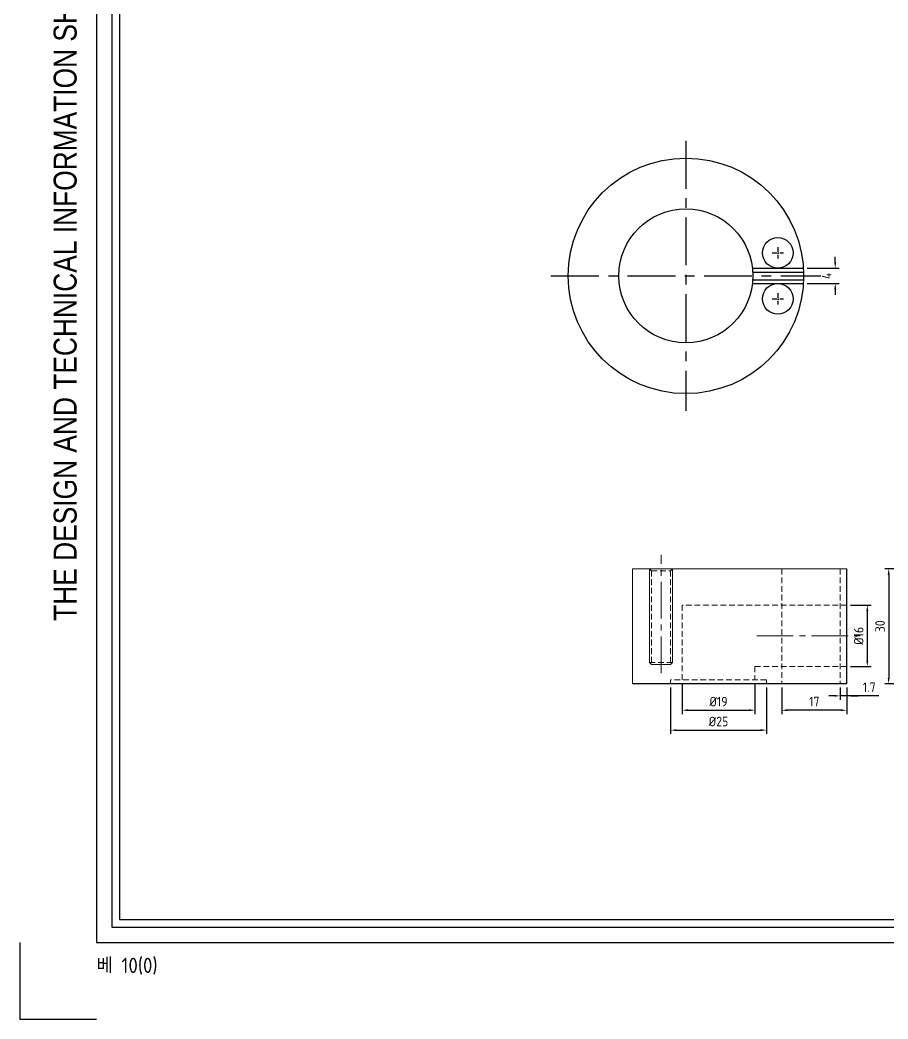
# Model space of a CAD drawing. Header units: inches. Extents: x 0 to 3212, y -602 to 1112.
# Drawn here: x 0 to 226.7, y 0 to 260.8 of the extents above; entities that cross this region are included whole.
import ezdxf

# ---------------------------------------------------------------- set-up
doc = ezdxf.new("R2010")
doc.units = ezdxf.units.IN
for name, pattern in [('CENTER', [2, 1.25, -0.25, 0.25, -0.25]), ('CENTER2', [28.575, 19.05, -3.175, 3.175, -3.175]), ('DASHED', [0.75, 0.5, -0.25])]:
    doc.linetypes.add(name, pattern=pattern)
doc.layers.add('도면', color=3, linetype='Continuous')
doc.layers.add('도면 표제', color=7, linetype='Continuous')
doc.layers.add('도면 한계', color=6, linetype='Continuous', plot=False)
doc.styles.add('ISOCP', font='isocp.shx')
doc.styles.get("Standard").update_dxf_attribs({"font": 'arial.ttf'})
doc.dimstyles.new('ILJINGLOBAL', dxfattribs={"dimtxt": 2.5, "dimasz": 1.5, "dimexe": 1, "dimexo": 1, "dimgap": 1, "dimtad": 1, "dimtoh": 1, "dimzin": 9, "dimdsep": 46, "dimtxsty": 'ISOCP', "dimcen": 0, "dimclrd": 1, "dimclre": 1, "dimclrt": 2, "dimazin": 2, "dimtm": 1e-09, "dimtfac": 1, "dimtofl": 0, "dimtmove": 1, "dimatfit": 3, "dimfxl": 1, "dimtolj": 1, "dimtzin": 0, "dimarcsym": 0})

# ---------------------------------------------------------------- blocks, each defined once
blk = doc.blocks.new('*D132')
at = {"color": 1, "lineweight": -2, "transparency": 16777216}
for p, q in [((270.21, 117.52), (225.82, 117.52)), ((226.82, 116.02), (226.82, 89.02)), ((270.21, 87.52), (225.82, 87.52))]:
    blk.add_line(p, q, dxfattribs=at)
at = {"color": 1, "transparency": 16777216}
for points in [[(226.57, 116.02), (227.07, 116.02), (226.82, 117.52)], [(226.57, 89.02), (227.07, 89.02), (226.82, 87.52)]]:
    blk.add_solid(points, dxfattribs=at)
at = {"layer": 'Defpoints', "color": 0, "transparency": 16777216}
for p in [(271.21, 117.52), (226.82, 87.52), (271.21, 87.52)]:
    blk.add_point(p, dxfattribs=at)
at = {"color": 2, "transparency": 16777216, "insert": (224.57, 102.52), "char_height": 2.5, "attachment_point": 5, "rotation": 90, "style": 'ISOCP'}
blk.add_mtext('\\A1;30', dxfattribs=at)
blk = doc.blocks.new('*D133')
at = {"color": 1, "lineweight": -2, "transparency": 16777216}
for p, q in [((214.19, 86.52), (214.19, 83.35)), ((215.89, 86.52), (215.89, 83.35)), ((212.69, 84.35), (211.19, 84.35)), ((215.89, 84.35), (214.19, 84.35)), ((224.24, 84.35), (215.89, 84.35)), ((217.39, 84.35), (218.89, 84.35))]:
    blk.add_line(p, q, dxfattribs=at)
at = {"color": 1, "transparency": 16777216}
for points in [[(212.69, 84.6), (212.69, 84.1), (214.19, 84.35)], [(217.39, 84.6), (217.39, 84.1), (215.89, 84.35)]]:
    blk.add_solid(points, dxfattribs=at)
at = {"layer": 'Defpoints', "color": 0, "transparency": 16777216}
for p in [(214.19, 87.52), (215.89, 87.52), (214.19, 84.35)]:
    blk.add_point(p, dxfattribs=at)
at = {"color": 2, "transparency": 16777216, "insert": (221.74, 86.6), "char_height": 2.5, "attachment_point": 5, "style": 'ISOCP'}
blk.add_mtext('\\A1;1.7', dxfattribs=at)
blk = doc.blocks.new('*D134')
at = {"color": 1, "lineweight": -2, "transparency": 16777216}
for p, q in [((198.89, 86.52), (198.89, 79.6)), ((215.89, 86.52), (215.89, 79.6)), ((214.39, 80.6), (200.39, 80.6))]:
    blk.add_line(p, q, dxfattribs=at)
at = {"color": 1, "transparency": 16777216}
for points in [[(200.39, 80.85), (200.39, 80.35), (198.89, 80.6)], [(214.39, 80.85), (214.39, 80.35), (215.89, 80.6)]]:
    blk.add_solid(points, dxfattribs=at)
at = {"layer": 'Defpoints', "color": 0, "transparency": 16777216}
for p in [(198.89, 87.52), (215.89, 87.52), (198.89, 80.6)]:
    blk.add_point(p, dxfattribs=at)
at = {"color": 2, "transparency": 16777216, "insert": (207.39, 82.85), "char_height": 2.5, "attachment_point": 5, "style": 'ISOCP'}
blk.add_mtext('\\A1;17', dxfattribs=at)
blk = doc.blocks.new('*D125')
at = {"color": 1, "lineweight": -2, "transparency": 16777216}
for p, q in [((169.89, 86.52), (169.89, 74.4)), ((194.89, 86.52), (194.89, 74.4)), ((171.39, 75.4), (193.39, 75.4))]:
    blk.add_line(p, q, dxfattribs=at)
at = {"color": 1, "transparency": 16777216}
for points in [[(171.39, 75.65), (171.39, 75.15), (169.89, 75.4)], [(193.39, 75.65), (193.39, 75.15), (194.89, 75.4)]]:
    blk.add_solid(points, dxfattribs=at)
at = {"layer": 'Defpoints', "color": 0, "transparency": 16777216}
for p in [(169.89, 87.52), (194.89, 87.52), (194.89, 75.4)]:
    blk.add_point(p, dxfattribs=at)
at = {"color": 2, "transparency": 16777216, "insert": (182.39, 77.65), "char_height": 2.5, "attachment_point": 5, "style": 'ISOCP'}
blk.add_mtext('\\A1;%%c25', dxfattribs=at)
blk = doc.blocks.new('*D135')
at = {"color": 1, "lineweight": -2, "transparency": 16777216}
for p, q in [((216.89, 108.02), (222.24, 108.02)), ((221.24, 106.52), (221.24, 93.52)), ((216.89, 92.02), (222.24, 92.02))]:
    blk.add_line(p, q, dxfattribs=at)
at = {"color": 1, "transparency": 16777216}
for points in [[(220.99, 106.52), (221.49, 106.52), (221.24, 108.02)], [(220.99, 93.52), (221.49, 93.52), (221.24, 92.02)]]:
    blk.add_solid(points, dxfattribs=at)
at = {"layer": 'Defpoints', "color": 0, "transparency": 16777216}
for p in [(215.89, 108.02), (215.89, 92.02), (221.24, 92.02)]:
    blk.add_point(p, dxfattribs=at)
at = {"color": 2, "transparency": 16777216, "insert": (218.99, 100.02), "char_height": 2.5, "attachment_point": 5, "rotation": 90, "style": 'ISOCP'}
blk.add_mtext('\\A1;%%c16', dxfattribs=at)
blk = doc.blocks.new('*D126')
at = {"color": 1, "lineweight": -2, "transparency": 16777216}
for p, q in [((172.89, 87.52), (172.89, 79.6)), ((191.89, 87.52), (191.89, 79.6)), ((174.39, 80.6), (190.39, 80.6))]:
    blk.add_line(p, q, dxfattribs=at)
at = {"color": 1, "transparency": 16777216}
for points in [[(174.39, 80.85), (174.39, 80.35), (172.89, 80.6)], [(190.39, 80.85), (190.39, 80.35), (191.89, 80.6)]]:
    blk.add_solid(points, dxfattribs=at)
at = {"layer": 'Defpoints', "color": 0, "transparency": 16777216}
for p in [(172.89, 88.52), (191.89, 88.52), (191.89, 80.6)]:
    blk.add_point(p, dxfattribs=at)
at = {"color": 2, "transparency": 16777216, "insert": (182.39, 82.85), "char_height": 2.5, "attachment_point": 5, "style": 'ISOCP'}
blk.add_mtext('\\A1;%%c19', dxfattribs=at)
blk = doc.blocks.new('*D228')
at = {"color": 1, "lineweight": -2, "transparency": 16777216}
for p, q in [((212.87, 197.48), (212.87, 198.98)), ((205.56, 195.98), (213.87, 195.98)), ((205.56, 191.98), (213.87, 191.98)), ((212.87, 190.48), (212.87, 188.98))]:
    blk.add_line(p, q, dxfattribs=at)
at = {"color": 1, "transparency": 16777216}
for points in [[(212.62, 197.48), (213.12, 197.48), (212.87, 195.98)], [(212.62, 190.48), (213.12, 190.48), (212.87, 191.98)]]:
    blk.add_solid(points, dxfattribs=at)
at = {"layer": 'Defpoints', "color": 0, "transparency": 16777216}
for p in [(204.56, 195.98), (204.56, 191.98), (212.87, 191.98)]:
    blk.add_point(p, dxfattribs=at)
at = {"color": 2, "transparency": 16777216, "insert": (210.62, 193.98), "char_height": 2.5, "attachment_point": 5, "rotation": 90, "style": 'ISOCP'}
blk.add_mtext('\\A1;4', dxfattribs=at)

msp = doc.modelspace()

# ---------------------------------------------------------------- linework, layer by layer
at = {"color": 1, "linetype": 'CENTER', "ltscale": 10}
for p, q in [((173.8753, 229.2294), (173.8753, 158.7294)), ((138.6253, 193.9794), (209.1253, 193.9794))]:
    msp.add_line(p, q, dxfattribs=at)
at = {"color": 1, "linetype": 'CENTER'}
for p, q in [((197.8753, 201.4794), (197.8753, 198.4794)), ((196.3753, 199.9794), (199.3753, 199.9794)), ((196.3753, 187.9794), (199.3753, 187.9794)), ((197.8753, 189.4794), (197.8753, 186.4794))]:
    msp.add_line(p, q, dxfattribs=at)
for p, q in [((191.2606, 195.9794), (204.5642, 195.9794)), ((191.3467, 194.9794), (204.61, 194.9794)), ((191.3467, 192.9794), (204.61, 192.9794)), ((191.2606, 191.9794), (204.5642, 191.9794)), ((215.8924, 87.5235), (215.8924, 117.5235)), ((215.8924, 87.5235), (159.8924, 87.5235))]:
    msp.add_line(p, q)
at = {"color": 1, "linetype": 'CENTER2', "lineweight": 15, "ltscale": 0.5}
for p, q in [((167.3924, 90.2774), (167.3924, 121.1655)), ((192.3939, 100.0235), (219.9458, 100.0235))]:
    msp.add_line(p, q, dxfattribs=at)
at = {"lineweight": 15, "ltscale": 0.5}
for p, q in [((159.8924, 117.5235), (159.8924, 87.5235)), ((164.3924, 117.5235), (164.3924, 93.0235)), ((164.3924, 117.5235), (170.3924, 117.5235)), ((170.3924, 117.5235), (170.3924, 93.0235)), ((179.8924, 117.5235), (184.8924, 117.5235)), ((164.3924, 93.0235), (164.8924, 92.5235)), ((164.8924, 92.5235), (169.8924, 92.5235)), ((170.3924, 93.0235), (169.8924, 92.5235))]:
    msp.add_line(p, q, dxfattribs=at)
at = {"lineweight": 5}
msp.add_line((215.8924, 117.5235), (159.8924, 117.5235), dxfattribs=at)
at = {"color": 2, "linetype": 'DASHED', "lineweight": 15, "ltscale": 3}
for p, q in [((164.3924, 117.5235), (164.8924, 117.0235)), ((170.3924, 117.5235), (169.8924, 117.0235)), ((198.8924, 117.5235), (198.8924, 87.5235)), ((214.1924, 117.5235), (214.1924, 87.5235)), ((164.8924, 117.0235), (164.8924, 92.5235)), ((164.8924, 117.0235), (169.8924, 117.0235)), ((169.8924, 117.0235), (169.8924, 92.5235)), ((164.3924, 93.0235), (170.3924, 93.0235))]:
    msp.add_line(p, q, dxfattribs=at)
at = {"color": 4, "linetype": 'DASHED', "lineweight": 15, "ltscale": 3}
for p, q in [((215.8924, 108.0235), (172.8923, 108.0235)), ((172.8923, 108.0235), (172.8923, 88.5235)), ((215.8924, 92.0235), (191.8923, 92.0235)), ((191.8923, 92.0235), (191.8923, 88.5235)), ((194.8923, 88.5235), (169.8923, 88.5235)), ((169.8923, 88.5235), (169.8923, 87.5235)), ((194.8923, 88.5235), (194.8923, 87.5235))]:
    msp.add_line(p, q, dxfattribs=at)
for radius in [30.74, 17.5]:
    msp.add_circle((173.8753, 193.9794), radius)
at = {"color": 4}
for centre in [(197.8753, 199.9794), (197.8753, 187.9794)]:
    msp.add_circle(centre, 4, dxfattribs=at)
at = {"layer": '도면'}
for points in [[(820, 20), (820, 574), (20, 574), (20, 20)], [(816, 24), (816, 570), (24, 570), (24, 24)], [(814, 26), (814, 568), (26, 568), (26, 26)]]:
    msp.add_lwpolyline(points, close=True, dxfattribs=at)
at = {"layer": '도면 한계'}
msp.add_lwpolyline([(0, 20), (0, 0), (20, 0)], dxfattribs=at)

# ---------------------------------------------------------------- texts
at = {"layer": '도면 표제', "insert": (16, 297), "char_height": 6, "width": 493.400114, "attachment_point": 8, "rotation": 90, "style": 'ISOCP'}
msp.add_mtext('{\\fArial Narrow|b0|i0|c0|p34;THE DESIGN AND TECHNICAL INFORMATION SHOWN ON THIS DOCUMENT IS THE PROPERTY OF ILJIN @ ILJIN 2015}', dxfattribs=at)
at = {"layer": '도면 표제', "insert": (20, 16), "char_height": 4, "width": 45.487735, "attachment_point": 1}
msp.add_mtext('{\\Fisocp,whgtxt|c129;\\C0;베 10(0)}', dxfattribs=at)

# ---------------------------------------------------------------- dimensions: what is measured, and where the dimension line sits
for base, p1, p2, angle, picture, middle in [((212.8741, 191.9794), (204.5642, 195.9794), (204.5642, 191.9794), 90, '*D228', (210.6241, 193.9794)), ((226.8214, 87.5235), (271.2144, 117.5235), (271.2144, 87.5235), 90, '*D132', (224.5714, 102.5235)), ((198.8924, 80.6041), (215.8924, 87.5235), (198.8924, 87.5235), 180, '*D134', (207.3924, 82.8541))]:
    dim = msp.add_linear_dim(base=base, p1=p1, p2=p2, angle=angle, dimstyle='ILJINGLOBAL', override={"dimfxl": 0.5, "dimtfillclr": 1})
    dim.commit()
    dim.dimension.update_dxf_attribs({"geometry": picture, "text_midpoint": middle})
dim = msp.add_linear_dim(base=(221.2419, 92.0235), p1=(215.8924, 108.0235), p2=(215.8924, 92.0235), angle=90, text='%%c<>', dimstyle='ILJINGLOBAL', override={"dimfxl": 0.5, "dimtfillclr": 1})
dim.commit()
dim.dimension.update_dxf_attribs({"geometry": '*D135', "text_midpoint": (218.9919, 100.0235)})
for base, p1, p2, picture, middle in [((194.8923, 75.4017), (169.8923, 87.5235), (194.8923, 87.5235), '*D125', (182.3923, 77.652)), ((191.8923, 80.6041), (172.8923, 88.5235), (191.8923, 88.5235), '*D126', (182.3923, 82.8541))]:
    dim = msp.add_linear_dim(base=base, p1=p1, p2=p2, text='%%c<>', dimstyle='ILJINGLOBAL', override={"dimfxl": 0.5, "dimtfillclr": 1})
    dim.commit()
    dim.dimension.update_dxf_attribs({"geometry": picture, "text_midpoint": middle})
dim = msp.add_linear_dim(base=(214.1924, 84.3542), p1=(215.8924, 87.5235), p2=(214.1924, 87.5235), angle=180, dimstyle='ILJINGLOBAL', override={"dimfxl": 0.5, "dimtfillclr": 1})
dim.commit()
dim.dimension.update_dxf_attribs({"geometry": '*D133', "text_midpoint": (221.7405, 84.3542), "dimtype": 160})

doc.saveas('drawing.dxf')
